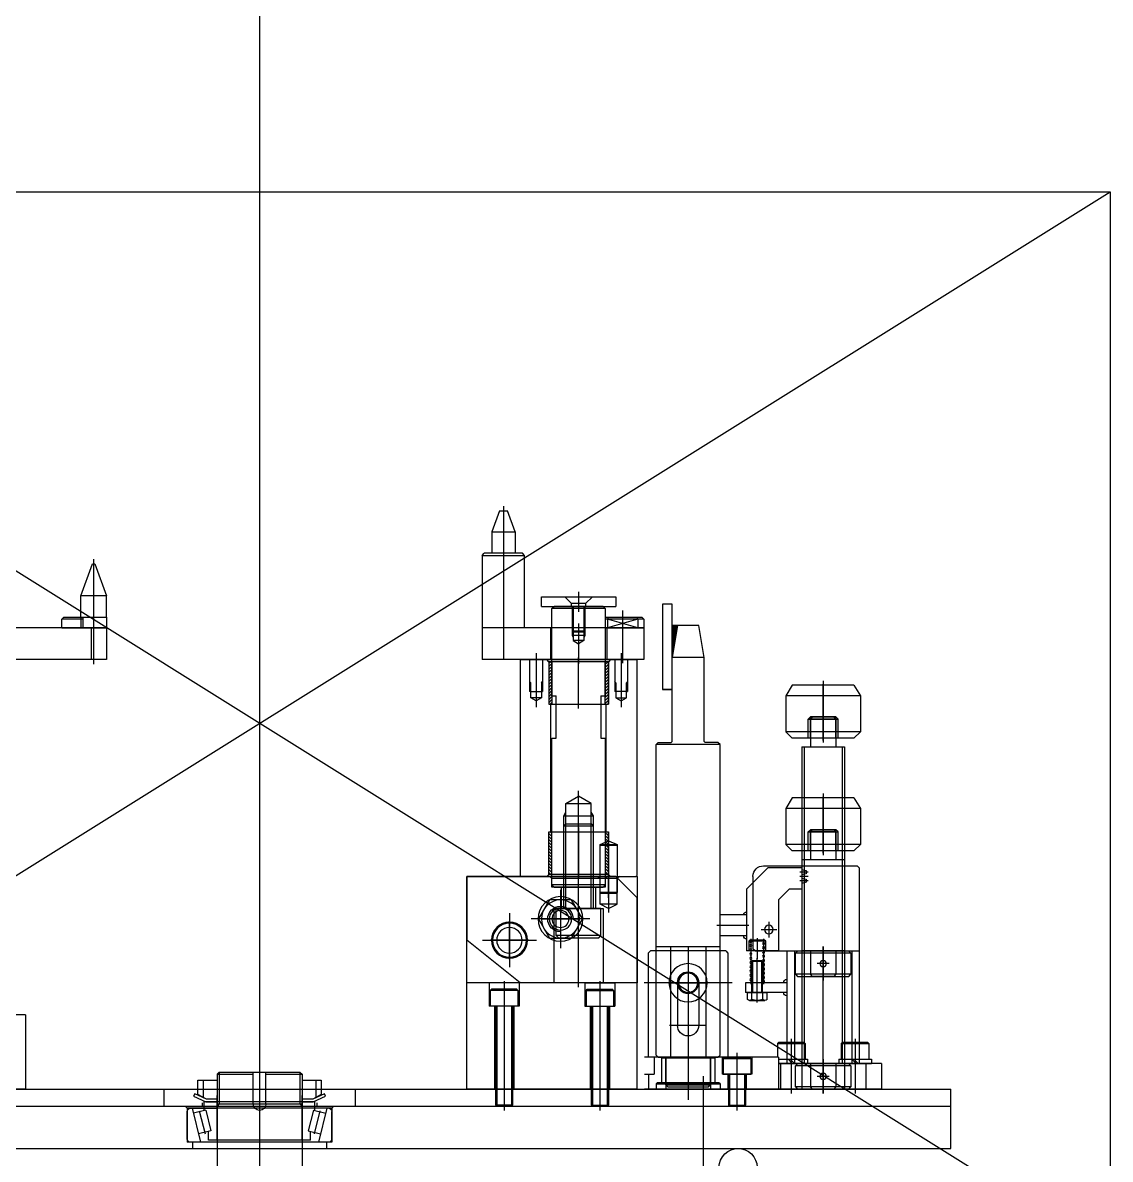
# Model space of a CAD drawing. Header units: millimetres. Extents: x 5349504 to 6791112, y -2212455 to -2153443.
# Drawn here: x 6345026 to 6345537, y -2199229 to -2198694 of the extents above; entities that cross this region are included whole.
import ezdxf

# ---------------------------------------------------------------- set-up
doc = ezdxf.new("R2010")
doc.units = ezdxf.units.MM
doc.header["$LTSCALE"] = 400
doc.layers.add('EQUIP', color=8, linetype='Continuous')
doc.layers.add('GRND', color=8, linetype='Continuous')

# ---------------------------------------------------------------- blocks, each defined once
blk = doc.blocks.new('A$C65627FEB')
at = {"layer": 'EQUIP'}
for p, q in [((-120.15, 340), (-116.51, 350)), ((-112.79, 350), (-116.51, 350)), ((-114.65, 352.14), (-114.65, 279.91)), ((-112.79, 350), (-109.15, 340)), ((-109.15, 340), (-120.15, 340)), ((-120.15, 340), (-120.15, 330)), ((-109.15, 340), (-109.15, 330)), ((-124.65, 329), (-123.65, 330)), ((-104.65, 329), (-124.65, 329)), ((-124.65, 295), (-124.65, 329)), ((-123.65, 330), (-105.65, 330)), ((-104.65, 329), (-105.65, 330)), ((-104.65, 329), (-104.65, 295)), ((78.03, 327.29), (78.03, 277.91)), ((77.49, 325), (72.03, 310)), ((78.57, 325), (77.49, 325)), ((84.03, 310), (78.57, 325)), ((-150, 311.93), (-150, 302.43)), ((-194, 266), (-194, 306)), ((-194, 306), (-189.5, 306)), ((-189.5, 306), (-189.5, 266)), ((-156.5, 309.5), (-167.5, 309.5)), ((-167.5, 309.5), (-167.5, 305)), ((-153.3, 305), (-167.5, 305)), ((-161.5, 305), (-162.5, 304)), ((-161.5, 305), (-138.5, 305)), ((-143.5, 309.5), (-156.5, 309.5)), ((-156.5, 309.5), (-153.3, 306.3)), ((-153.3, 306.3), (-146.7, 306.3)), ((-153.3, 306.3), (-153.3, 305)), ((-146.7, 305), (-153.3, 305)), ((-153, 305), (-147, 305)), ((-153, 305), (-153, 293.39)), ((-152.5, 305), (-152.5, 292.89)), ((-147.5, 305), (-147.5, 292.89)), ((-147, 305), (-147, 293.39)), ((-146.7, 306.3), (-143.5, 309.5)), ((-146.7, 305), (-146.7, 306.3)), ((-132.5, 305), (-146.7, 305)), ((-132.5, 309.5), (-143.5, 309.5)), ((-137.5, 304), (-138.5, 305)), ((-132.5, 305), (-132.5, 309.5)), ((72.03, 300), (72.03, 310)), ((72.03, 310), (84.03, 310)), ((84.03, 300), (84.03, 310)), ((-180.71, 299), (-179.71, 300)), ((-162.5, 300), (-179.71, 300)), ((-177.85, 299), (-177.42, 300)), ((-170.71, 303.06), (-170.71, 278.37)), ((-163.57, 299), (-164, 300)), ((-162.5, 304), (-137.5, 304)), ((-162.5, 304), (-162.5, 263)), ((-162.5, 300), (-162.5, 295)), ((-137.5, 263), (-137.5, 304)), ((92.02, 300), (72.03, 300)), ((72.03, 300), (72.03, 295)), ((83.02, 300), (83.02, 295)), ((83.99, 300), (83.99, 295)), ((93.02, 299), (92.02, 300)), ((-209, 281), (-206.5, 296)), ((-206.5, 296), (-196.5, 296)), ((-196.5, 296), (-194, 281)), ((-196.5, 295.99), (-196.49, 296)), ((-196.5, 296), (-194, 296)), ((-196.47, 295.84), (-196.31, 296)), ((-196.45, 295.69), (-196.14, 296)), ((-196.42, 295.54), (-195.96, 296)), ((-196.4, 295.38), (-195.78, 296)), ((-196.37, 295.23), (-195.6, 296)), ((-196.35, 295.08), (-195.43, 296)), ((-196.32, 294.93), (-195.25, 296)), ((-196.3, 294.78), (-195.07, 296)), ((-196.27, 294.63), (-194.9, 296)), ((-196.25, 294.48), (-194.72, 296)), ((-196.22, 294.32), (-194.54, 296)), ((-196.2, 294.17), (-194.37, 296)), ((-196.17, 294.02), (-194.19, 296)), ((-196.14, 293.87), (-194.01, 296)), ((-196.12, 293.72), (-194, 295.84)), ((-196.09, 293.57), (-194, 295.66)), ((-196.07, 293.41), (-194, 295.48)), ((-196.04, 293.26), (-194, 295.31)), ((-196.02, 293.11), (-194, 295.13)), ((-195.99, 292.96), (-194, 294.95)), ((-195.97, 292.81), (-194, 294.78)), ((-195.94, 292.66), (-194, 294.6)), ((-195.92, 292.51), (-194, 294.42)), ((-195.89, 292.35), (-194, 294.25)), ((-195.87, 292.2), (-194, 294.07)), ((-180.71, 299), (-180.71, 295)), ((-180.71, 299), (-162.5, 299)), ((-162.5, 295), (-180.71, 295)), ((-180.71, 295), (-180.71, 280)), ((-180.71, 295), (-104.65, 295)), ((-177.85, 299), (-163.57, 295)), ((-177.85, 295), (-163.57, 299)), ((-177.85, 299), (-177.85, 295)), ((-163.57, 299), (-163.57, 295)), ((-163.25, 295), (-163.25, 280)), ((-150, 297), (-150, 278)), ((-136.75, 295), (-136.75, 280)), ((-124.65, 295), (-104.65, 295)), ((-104.65, 295), (-104.65, 280)), ((93.02, 295), (72.03, 295)), ((72.03, 295), (183.91, 295)), ((72.03, 295), (72.03, 280)), ((79.2, 295), (79.2, 280)), ((83.02, 299), (93.02, 299)), ((93.02, 295), (93.02, 299)), ((-195.84, 292.05), (-194, 293.89)), ((-195.82, 291.9), (-194, 293.72)), ((-195.79, 291.75), (-194, 293.54)), ((-195.77, 291.6), (-194, 293.36)), ((-195.74, 291.44), (-194, 293.19)), ((-195.72, 291.29), (-194, 293.01)), ((-195.69, 291.14), (-194, 292.83)), ((-195.67, 290.99), (-194, 292.66)), ((-195.64, 290.84), (-194, 292.48)), ((-195.61, 290.69), (-194, 292.3)), ((-195.59, 290.54), (-194, 292.12)), ((-195.56, 290.38), (-194, 291.95)), ((-195.54, 290.23), (-194, 291.77)), ((-195.51, 290.08), (-194, 291.59)), ((-195.49, 289.93), (-194, 291.42)), ((-195.46, 289.78), (-194, 291.24)), ((-195.44, 289.63), (-194, 291.06)), ((-195.41, 289.47), (-194, 290.89)), ((-195.39, 289.32), (-194, 290.71)), ((-195.36, 289.17), (-194, 290.53)), ((-195.34, 289.02), (-194, 290.36)), ((-195.31, 288.87), (-194, 290.18)), ((-195.29, 288.72), (-194, 290)), ((-195.26, 288.57), (-194, 289.83)), ((-195.24, 288.41), (-194, 289.65)), ((-195.21, 288.26), (-194, 289.47)), ((-195.19, 288.11), (-194, 289.3)), ((-195.16, 287.96), (-194, 289.12)), ((-195.13, 287.81), (-194, 288.94)), ((-195.11, 287.66), (-194, 288.77)), ((-153, 293.39), (-153, 291.37)), ((-153, 293.39), (-147, 293.39)), ((-152.5, 292.89), (-153, 293.39)), ((-153, 291.37), (-152.5, 290.51)), ((-153, 291.37), (-147, 291.37)), ((-152.5, 292.89), (-152.5, 288.93)), ((-152.5, 292.89), (-147.5, 292.89)), ((-152.5, 288.93), (-150, 287.48)), ((-152.5, 288.93), (-147.5, 288.93)), ((-147.5, 288.93), (-150, 287.48)), ((-147.5, 292.89), (-147, 293.39)), ((-147.5, 292.89), (-147.5, 288.93)), ((-147, 291.37), (-147.5, 290.51)), ((-147, 293.39), (-147, 291.37)), ((-195.08, 287.51), (-194, 288.59)), ((-195.06, 287.35), (-194, 288.41)), ((-195.03, 287.2), (-194, 288.24)), ((-195.01, 287.05), (-194, 288.06)), ((-194.98, 286.9), (-194, 287.88)), ((-194.96, 286.75), (-194, 287.71)), ((-194.93, 286.6), (-194, 287.53)), ((-194.91, 286.44), (-194, 287.35)), ((-194.88, 286.29), (-194, 287.18)), ((-194.86, 286.14), (-194, 287)), ((-194.83, 285.99), (-194, 286.82)), ((-194.81, 285.84), (-194, 286.64)), ((-194.78, 285.69), (-194, 286.47)), ((-194.76, 285.54), (-194, 286.29)), ((-194.73, 285.38), (-194, 286.11)), ((-194.71, 285.23), (-194, 285.94)), ((-194.68, 285.08), (-194, 285.76)), ((-194.65, 284.93), (-194, 285.58)), ((-194.63, 284.78), (-194, 285.41)), ((-194.6, 284.63), (-194, 285.23)), ((-194.58, 284.47), (-194, 285.05)), ((-194.55, 284.32), (-194, 284.88)), ((-194.53, 284.17), (-194, 284.7)), ((-194.5, 284.02), (-194, 284.52)), ((-194.48, 283.87), (-194, 284.35)), ((-194.45, 283.72), (-194, 284.17)), ((-194.43, 283.57), (-194, 283.99)), ((-194.4, 283.41), (-194, 283.82)), ((-194.38, 283.26), (-194, 283.64)), ((-194.35, 283.11), (-194, 283.46)), ((-194.33, 282.96), (-194, 283.29)), ((-209, 281), (-194, 281)), ((-209, 241.5), (-209, 281)), ((-194.3, 282.81), (-194, 283.11)), ((-194.28, 282.66), (-194, 282.93)), ((-194.25, 282.5), (-194, 282.76)), ((-194.23, 282.35), (-194, 282.58)), ((-194.2, 282.2), (-194, 282.4)), ((-194.18, 282.05), (-194, 282.23)), ((-194.15, 281.9), (-194, 282.05)), ((-194.12, 281.75), (-194, 281.87)), ((-194.1, 281.6), (-194, 281.7)), ((-194.07, 281.44), (-194, 281.52)), ((-194.05, 281.29), (-194, 281.34)), ((-194.02, 281.14), (-194, 281.16)), ((-194, 241.5), (-194, 281)), ((-180.71, 280), (-104.65, 280)), ((-122.5, 280), (-177.5, 280)), ((-177.5, 178.5), (-177.5, 280)), ((-173, 280), (-173, 269.61)), ((-170, 283), (-170, 257.56)), ((-167, 280), (-167, 269.61)), ((-165, 280), (-164, 279)), ((-164, 259), (-164, 279)), ((-164, 279), (-162.5, 279)), ((-164, 279), (-136, 279)), ((-164, 279), (-164, 259)), ((-163.77, 279), (-162.5, 277.73)), ((-162.5, 259), (-162.5, 279)), ((-150, 257), (-150, 281)), ((-137.5, 279), (-136, 279)), ((-137.5, 279), (-137.5, 259)), ((-137.5, 278.19), (-136, 276.69)), ((-136.9, 279), (-136, 278.1)), ((-136, 279), (-135, 280)), ((-136, 279), (-136, 259)), ((-136, 279), (-136, 259)), ((-133, 280), (-133, 269.61)), ((-130, 283), (-130, 257.56)), ((-127, 280), (-127, 269.61)), ((-122.5, 280), (-122.5, 178.5)), ((72.03, 280), (183.91, 280)), ((-164, 277.82), (-162.5, 276.32)), ((-164, 276.4), (-162.5, 274.9)), ((-164, 274.99), (-162.5, 273.49)), ((-164, 273.57), (-162.5, 272.07)), ((-137.5, 276.77), (-136, 275.27)), ((-137.5, 275.36), (-136, 273.86)), ((-137.5, 273.94), (-136, 272.44)), ((-279.5, 268), (-282.5, 263)), ((-279.5, 268), (-250.5, 268)), ((-265, 270), (-265, 241)), ((-265, 242), (-265, 268.44)), ((-250.5, 268), (-247.5, 263)), ((-173, 269.61), (-173, 265)), ((-173, 269.61), (-172.5, 269.11)), ((-172.5, 265), (-172.5, 269.11)), ((-167.5, 269.11), (-167, 269.61)), ((-167.5, 269.11), (-167.5, 265)), ((-167, 269.61), (-167, 265)), ((-164, 272.16), (-162.5, 270.66)), ((-164, 270.75), (-162.5, 269.25)), ((-164, 269.33), (-162.5, 267.83)), ((-164, 267.92), (-162.5, 266.42)), ((-137.5, 272.53), (-136, 271.03)), ((-137.5, 271.12), (-136, 269.62)), ((-137.5, 269.7), (-136, 268.2)), ((-137.5, 268.29), (-136, 266.79)), ((-132.5, 269.11), (-133, 269.61)), ((-133, 269.61), (-133, 265)), ((-132.5, 269.11), (-132.5, 265)), ((-127, 269.61), (-127.5, 269.11)), ((-127.5, 265), (-127.5, 269.11)), ((-127, 269.61), (-127, 265)), ((-282.5, 263), (-282.5, 246)), ((-282.5, 263), (-247.5, 263)), ((-247.5, 263), (-247.5, 246)), ((-189.5, 266), (-194, 266)), ((-194, 266), (-189.5, 266)), ((-172.5, 265), (-173, 265)), ((-172.5, 262), (-172.5, 265)), ((-172.5, 265), (-167.5, 265)), ((-167.5, 262), (-172.5, 262)), ((-170, 260.56), (-172.5, 262)), ((-167.5, 262), (-170, 260.56)), ((-167.5, 265), (-167.5, 262)), ((-167.5, 265), (-167, 265)), ((-164, 266.5), (-162.5, 265)), ((-164, 265.09), (-162.5, 263.59)), ((-164, 263.67), (-162.5, 262.17)), ((-164, 262.26), (-162.5, 260.76)), ((-160.5, 263), (-162.5, 263)), ((-160.5, 263), (-160.5, 243)), ((-137.5, 263), (-139.5, 263)), ((-139.5, 243), (-139.5, 263)), ((-137.5, 266.87), (-136, 265.37)), ((-137.5, 265.46), (-136, 263.96)), ((-137.5, 264.04), (-136, 262.54)), ((-137.5, 262.63), (-136, 261.13)), ((-132.5, 265), (-133, 265)), ((-132.5, 265), (-132.5, 262)), ((-127.5, 265), (-132.5, 265)), ((-132.5, 262), (-130, 260.56)), ((-132.5, 262), (-127.5, 262)), ((-130, 260.56), (-127.5, 262)), ((-127.5, 265), (-127, 265)), ((-127.5, 262), (-127.5, 265)), ((-164, 260.85), (-162.5, 259.35)), ((-164, 259.43), (-163.57, 259)), ((-162.5, 259), (-164, 259)), ((-136, 259), (-164, 259)), ((-163, 199), (-163, 259)), ((-137.5, 261.22), (-136, 259.72)), ((-137.5, 259.8), (-136.7, 259)), ((-136, 259), (-137.5, 259)), ((-137, 199), (-137, 259)), ((-272, 252), (-271, 253)), ((-272, 243), (-272, 252)), ((-258, 252), (-272, 252)), ((-271, 243), (-271, 253)), ((-271, 253), (-259, 253)), ((-271, 252), (-270, 253)), ((-271, 252), (-259, 252)), ((-271, 252), (-271, 239)), ((-260, 253), (-270, 253)), ((-260, 253), (-259, 252)), ((-259, 243), (-259, 253)), ((-258, 252), (-259, 253)), ((-259, 252), (-259, 239)), ((-258, 243), (-258, 252)), ((-282.5, 246), (-279.5, 243)), ((-282.5, 246), (-247.5, 246)), ((-250.5, 243), (-247.5, 246)), ((-279.5, 243), (-250.5, 243)), ((-272, 243), (-258, 243)), ((-216.5, 240), (-215.5, 241)), ((-215.5, 241), (-209.5, 241)), ((-209, 241.5), (-209.5, 241)), ((-194, 241.5), (-193.5, 241)), ((-187.5, 241), (-193.5, 241)), ((-187.5, 241), (-186.5, 240)), ((-160.5, 243), (-162.5, 243)), ((-162.5, 243), (-162.5, 174)), ((-137.5, 243), (-139.5, 243)), ((-137.5, 174), (-137.5, 243)), ((-255, 239), (-275, 239)), ((-275, 239), (-275, 143)), ((-274, 239), (-274, 143)), ((-271, 239), (-271, 239)), ((-259, 239), (-259, 239)), ((-256, 239), (-256, 143)), ((-255, 239), (-255, 143)), ((-216.5, 240), (-186.5, 240)), ((-216.5, 94), (-216.5, 240)), ((-186.5, 94), (-186.5, 240)), ((-279.5, 215), (-282.5, 210)), ((-279.5, 215), (-250.5, 215)), ((-265, 217), (-265, 188)), ((-265, 189), (-265, 215.44)), ((-250.5, 215), (-247.5, 210)), ((-156, 212.31), (-150, 215.77)), ((-156, 212.31), (-150, 215.77)), ((-150, 171), (-150, 218.22)), ((-150, 146.6), (-150, 217.61)), ((-144, 212.31), (-150, 215.77)), ((-144, 212.31), (-150, 215.77)), ((-282.5, 210), (-282.5, 193)), ((-282.5, 210), (-247.5, 210)), ((-247.5, 210), (-247.5, 193)), ((-156, 202.78), (-156, 212.31)), ((-144, 212.31), (-156, 212.31)), ((-144, 212.31), (-156, 212.31)), ((-156, 202.78), (-156, 212.31)), ((-144, 202.78), (-144, 212.31)), ((-144, 202.78), (-144, 212.31)), ((-157, 206.46), (-156, 208.19)), ((-157, 206.46), (-156, 208.19)), ((-157, 201.78), (-157, 206.46)), ((-143, 206.46), (-157, 206.46)), ((-143, 206.46), (-157, 206.46)), ((-157, 201.78), (-157, 206.46)), ((-143, 206.46), (-144, 208.19)), ((-143, 206.46), (-144, 208.19)), ((-143, 201.78), (-143, 206.46)), ((-143, 201.78), (-143, 206.46)), ((-272, 199), (-271, 200)), ((-272, 190), (-272, 199)), ((-258, 199), (-272, 199)), ((-271, 190), (-271, 200)), ((-271, 200), (-259, 200)), ((-271, 199), (-270, 200)), ((-271, 199), (-259, 199)), ((-271, 199), (-271, 186)), ((-260, 200), (-270, 200)), ((-260, 200), (-259, 199)), ((-259, 190), (-259, 200)), ((-258, 199), (-259, 200)), ((-259, 199), (-259, 186)), ((-258, 190), (-258, 199)), ((-164.14, 176), (-164.14, 198.15)), ((-164, 198.57), (-163.57, 199)), ((-162.5, 199), (-164, 199)), ((-164, 199), (-164, 179)), ((-136, 199), (-164, 199)), ((-164, 179), (-164, 199)), ((-164, 197.15), (-162.5, 198.65)), ((-162.5, 199), (-162.5, 179)), ((-157, 201.78), (-156, 202.78)), ((-157, 201.78), (-156, 202.78)), ((-143, 201.78), (-157, 201.78)), ((-157, 163), (-157, 201.78)), ((-157, 173), (-157, 201.78)), ((-143, 201.78), (-157, 201.78)), ((-144, 202.78), (-156, 202.78)), ((-156, 163), (-156, 202.78)), ((-156, 173), (-156, 202.78)), ((-144, 202.78), (-156, 202.78)), ((-150, 201), (-150, 177)), ((-143, 201.78), (-144, 202.78)), ((-144, 163), (-144, 202.78)), ((-144, 173), (-144, 202.78)), ((-143, 201.78), (-144, 202.78)), ((-143, 163), (-143, 201.78)), ((-143, 173), (-143, 201.78)), ((-137.5, 198.2), (-136.7, 199)), ((-137.5, 179), (-137.5, 199)), ((-136, 199), (-137.5, 199)), ((-137.5, 196.78), (-136, 198.28)), ((-136, 179), (-136, 199)), ((-136, 179), (-136, 199)), ((-282.5, 193), (-279.5, 190)), ((-282.5, 193), (-247.5, 193)), ((-250.5, 190), (-247.5, 193)), ((-168.1, 193.02), (-168.14, 193)), ((-168.14, 192.5), (-167.64, 193)), ((-168.14, 193), (-168.14, 178)), ((-160.14, 193), (-168.14, 193)), ((-168.14, 192.5), (-160.14, 192.5)), ((-168.14, 192.5), (-168.14, 170.5)), ((-164.14, 194.73), (-168.1, 193.02)), ((-160.64, 193), (-167.64, 193)), ((-164.14, 168), (-164.14, 195)), ((-160.14, 193), (-164.14, 194.73)), ((-164, 195.74), (-162.5, 197.24)), ((-164, 194.33), (-162.5, 195.83)), ((-164, 192.91), (-162.5, 194.41)), ((-164, 191.5), (-162.5, 193)), ((-160.64, 193), (-160.14, 192.5)), ((-160.14, 178), (-160.14, 193)), ((-160.14, 170.5), (-160.14, 192.5)), ((-137.5, 195.37), (-136, 196.87)), ((-137.5, 193.96), (-136, 195.46)), ((-137.5, 192.54), (-136, 194.04)), ((-137.5, 191.13), (-136, 192.63)), ((-279.5, 190), (-250.5, 190)), ((-272, 190), (-258, 190)), ((-164, 190.08), (-162.5, 191.58)), ((-164, 188.67), (-162.5, 190.17)), ((-164, 187.25), (-162.5, 188.75)), ((-164, 185.84), (-162.5, 187.34)), ((-137.5, 189.71), (-136, 191.21)), ((-137.5, 188.3), (-136, 189.8)), ((-137.5, 186.88), (-136, 188.38)), ((-282, 182), (-281, 183)), ((-282, 182), (-282, 143)), ((-237, 183), (-281, 183)), ((-255, 186), (-275, 186)), ((-275, 186), (-275, 90)), ((-275, 183), (-275, 143)), ((-274, 186), (-274, 90)), ((-274, 183), (-274, 143)), ((-271, 186), (-271, 186)), ((-259, 186), (-259, 186)), ((-256, 186), (-256, 90)), ((-256, 183), (-256, 143)), ((-256, 182), (-256, 174)), ((-255, 186), (-255, 90)), ((-255, 182), (-255, 181.27)), ((-255, 182), (-239, 182)), ((-239, 182), (-229, 172)), ((-164, 184.43), (-162.5, 185.93)), ((-164, 183.01), (-162.5, 184.51)), ((-164, 181.6), (-162.5, 183.1)), ((-137.5, 185.47), (-136, 186.97)), ((-137.5, 184.06), (-136, 185.56)), ((-137.5, 182.64), (-136, 184.14)), ((-137.5, 181.23), (-136, 182.73)), ((-258, 180), (-254, 180)), ((-258, 178), (-254, 178)), ((-255, 181.27), (-257, 180.73)), ((-257, 180.73), (-257, 179.27)), ((-257, 179.27), (-255, 178.73)), ((-255, 177.27), (-257, 176.73)), ((-257, 176.73), (-257, 175.27)), ((-255, 178.73), (-255, 177.27)), ((-232, 178), (-232, 144)), ((-177, 178), (-177.5, 178.5)), ((-177.5, 168), (-167.5, 178)), ((-177.5, 178), (-177.5, 128)), ((-123, 178), (-177, 178)), ((-97.5, 178), (-176.99, 178)), ((-169.19, 178), (-168.19, 177)), ((-168.19, 177), (-160.09, 177)), ((-168.19, 165), (-168.19, 177)), ((-167.5, 178), (-97.5, 178)), ((-165, 178), (-164, 179)), ((-164.14, 180), (-164.14, 161)), ((-164, 180.18), (-162.5, 181.68)), ((-164, 179), (-162.5, 179)), ((-164, 179), (-136, 179)), ((-163.77, 179), (-162.5, 180.27)), ((-163.5, 178), (-162.5, 177)), ((-162.5, 177), (-137.5, 177)), ((-162.5, 177), (-162.5, 173)), ((-159.09, 178), (-160.09, 177)), ((-160.09, 165), (-160.09, 177)), ((-150, 126), (-150, 180)), ((-137.5, 179.81), (-136, 181.31)), ((-137.5, 179), (-136, 179)), ((-137.5, 177), (-136.5, 178)), ((-137.5, 173), (-137.5, 177)), ((-136.9, 179), (-136, 179.9)), ((-136, 179), (-135, 178)), ((-123, 178), (-122.5, 178.5)), ((-97.5, 78), (-97.5, 178)), ((-97.5, 178), (-97.5, 148)), ((-258, 176), (-254, 176)), ((-257, 175.27), (-255, 174.73)), ((-255, 174.73), (-255, 172)), ((-255, 172), (-249, 172)), ((-249, 172), (-244, 167)), ((-229, 172), (-229, 143)), ((-162.5, 174), (-161.5, 173)), ((-162.5, 174), (-137.5, 174)), ((-162.5, 173), (-137.5, 173)), ((-138.5, 173), (-161.5, 173)), ((-158, 173), (-157, 173)), ((-158, 173), (-158, 163)), ((-157, 173), (-143, 173)), ((-142, 163), (-142, 173)), ((-141.5, 171.73), (-141.5, 144.27)), ((-138.5, 173), (-137.5, 174)), ((-244, 167), (-244, 143)), ((-177.5, 78), (-177.5, 168)), ((-168.14, 170.5), (-160.14, 170.5)), ((-168.14, 170.5), (-167.64, 170)), ((-167.64, 170), (-160.64, 170)), ((-160.64, 170), (-160.14, 170.5)), ((-151.89, 158), (-146.7, 167)), ((-146.7, 167), (-136.3, 167)), ((-141.5, 166.72), (-141.5, 149.28)), ((-136.3, 167), (-131.11, 158)), ((-164.14, 163), (-168.19, 165)), ((-168.19, 165), (-160.09, 165)), ((-164.14, 163), (-160.09, 165)), ((-158, 163), (-161.5, 163)), ((-161.5, 163), (-161.5, 128)), ((-160.5, 150.2), (-160.5, 163)), ((-160.5, 163), (-139.5, 163)), ((-142, 163), (-158, 163)), ((-138.5, 163), (-142, 163)), ((-139.5, 150.2), (-139.5, 163)), ((-138.5, 128), (-138.5, 163)), ((-117.5, 160.69), (-117.5, 135.31)), ((-239.5, 156.66), (-239.5, 149.34)), ((-239.5, 156.66), (-239.5, 149.34)), ((-229, 160), (-216.5, 160)), ((-155.23, 158), (-127.77, 158)), ((-146.7, 149), (-151.89, 158)), ((-132.78, 158), (-150.22, 158)), ((-131.11, 158), (-136.3, 149)), ((-117.5, 139.07), (-117.5, 156.93)), ((-117.5, 139.07), (-117.5, 156.93)), ((-235.84, 153), (-243.16, 153)), ((-235.84, 153), (-243.16, 153)), ((-230, 155), (-215, 155)), ((-229, 150), (-216.5, 150)), ((-159.3, 149), (-160.5, 150.2)), ((-160.5, 150.2), (-150, 150.2)), ((-150, 150.2), (-139.5, 150.2)), ((-140.7, 149), (-139.5, 150.2)), ((-265, 145), (-265, 129)), ((-265, 76), (-265, 145)), ((-238, 147.5), (-237.5, 148)), ((-238, 147.5), (-230, 147.5)), ((-238, 143), (-238, 147.5)), ((-237.5, 148), (-230.5, 148)), ((-237, 148.65), (-237, 127.34)), ((-237, 148), (-231, 148)), ((-234, 149), (-234, 139.28)), ((-231, 148.65), (-231, 127.34)), ((-230.5, 148), (-230, 147.5)), ((-230, 147.5), (-230, 143)), ((-186.5, 145), (-216.5, 145)), ((-209.79, 145), (-209.79, 93)), ((-201.5, 145), (-201.5, 73)), ((-201.5, 145), (-201.5, 73)), ((-193.21, 145), (-193.21, 93)), ((-159.3, 149), (-150, 149)), ((-150, 149), (-140.7, 149)), ((-136.3, 149), (-146.7, 149)), ((-104.81, 148), (-130.19, 148)), ((-126.43, 148), (-108.57, 148)), ((-126.43, 148), (-108.57, 148)), ((-122.5, 128), (-97.5, 148)), ((-233, 143), (-282, 143)), ((-282, 143), (-282, 90)), ((-248, 143), (-282, 143)), ((-278.5, 143), (-278.5, 90)), ((-278, 142), (-277, 143)), ((-278, 142), (-278, 132)), ((-278, 142), (-252, 142)), ((-253, 143), (-277, 143)), ((-275, 143), (-255, 143)), ((-271, 143), (-271, 132)), ((-259, 143), (-259, 132)), ((-253, 143), (-252, 142)), ((-252, 132), (-252, 142)), ((-251.5, 143), (-251.5, 90)), ((-248, 143), (-248, 90)), ((-244, 143), (-229, 143)), ((-234, 118.7), (-234, 139.5)), ((-233, 143), (-232, 144)), ((-219.21, 143), (-220.21, 142)), ((-219.21, 143), (-220.21, 142)), ((-220.21, 142), (-220.21, 93)), ((-220.21, 142), (-220.21, 93)), ((-219.21, 143), (-183.79, 143)), ((-219.21, 143), (-183.79, 143)), ((-183.79, 143), (-182.79, 142)), ((-183.79, 143), (-182.79, 142)), ((-182.79, 142), (-182.79, 93)), ((-182.79, 142), (-182.79, 93)), ((-267.78, 137), (-262.22, 137)), ((-267.78, 137), (-262.22, 137)), ((-236.1, 138.5), (-236.5, 138.1)), ((-231.5, 138.1), (-236.5, 138.1)), ((-236.5, 123.5), (-236.5, 138.1)), ((-231.9, 138.5), (-236.1, 138.5)), ((-236.1, 123.5), (-236.1, 138.5)), ((-231.9, 138.5), (-231.5, 138.1)), ((-231.9, 123.5), (-231.9, 138.5)), ((-231.5, 123.5), (-231.5, 138.1)), ((-201.5, 138.56), (-201.5, 117.44)), ((-277, 131), (-278, 132)), ((-278, 132), (-252, 132)), ((-253, 131), (-277, 131)), ((-271, 132), (-270, 131)), ((-271, 132), (-259, 132)), ((-270, 131), (-260, 131)), ((-260, 131), (-259, 132)), ((-252, 132), (-253, 131)), ((-160, 128.68), (-160, 68)), ((-115, 128.68), (-115, 68)), ((-248, 128), (-228.5, 128)), ((-248, 123.5), (-228.5, 123.5)), ((-229.4, 123.5), (-238.6, 123.5)), ((-238.6, 120.13), (-238.6, 123.5)), ((-229.4, 123.5), (-238.6, 123.5)), ((-237, 128), (-231, 128)), ((-236.57, 120.13), (-236.57, 123.5)), ((-231.42, 120.13), (-231.42, 123.5)), ((-229.4, 120.13), (-229.4, 123.5)), ((-228.5, 128), (-228.5, 123.5)), ((-222.21, 128), (-180.79, 128)), ((-222.21, 128), (-180.79, 128)), ((-212.06, 128), (-190.94, 128)), ((-192.81, 128), (-210.19, 128)), ((-206.5, 128), (-206.5, 108)), ((-196.5, 128), (-196.5, 108)), ((-177.5, 128), (-97.5, 128)), ((-177.5, 128), (-122.5, 128)), ((-167, 128), (-167, 117)), ((-153, 128), (-167, 128)), ((-166.5, 124.4), (-165.9, 125)), ((-166.5, 124.4), (-166.5, 117)), ((-153.5, 124.4), (-166.5, 124.4)), ((-154.1, 125), (-165.9, 125)), ((-153.5, 124.4), (-154.1, 125)), ((-153.5, 124.4), (-153.5, 117)), ((-153, 128), (-153, 117)), ((-122, 128), (-122, 117)), ((-122, 128), (-108, 128)), ((-121.5, 124.4), (-120.9, 125)), ((-121.5, 124.4), (-121.5, 117)), ((-121.5, 124.4), (-108.5, 124.4)), ((-120.9, 125), (-109.1, 125)), ((-108.5, 124.4), (-109.1, 125)), ((-108.5, 124.4), (-108.5, 117)), ((-108, 128), (-108, 117)), ((-230.41, 119.7), (-237.59, 119.7)), ((-153, 117), (-167, 117)), ((-164.5, 117), (-164.5, 78)), ((-164, 117), (-164, 70.5)), ((-163.5, 117), (-163.5, 70)), ((-156.5, 117), (-156.5, 70)), ((-156, 117), (-156, 70.5)), ((-155.5, 117), (-155.5, 78)), ((-122, 117), (-108, 117)), ((-119.5, 117), (-119.5, 78)), ((-119, 117), (-119, 70.5)), ((-118.5, 117), (-118.5, 70)), ((-111.5, 117), (-111.5, 70)), ((-111, 117), (-111, 70.5)), ((-110.5, 117), (-110.5, 78)), ((110, 113), (190, 113)), ((110, 113), (110, 78)), ((-192.81, 108), (-210.19, 108)), ((-280, 101.68), (-280, 76.8)), ((-250, 101.68), (-250, 76.8)), ((-286.5, 99.4), (-285.9, 100)), ((-273.5, 99.4), (-286.5, 99.4)), ((-286.5, 99.4), (-286.5, 92)), ((-274.1, 100), (-285.9, 100)), ((-273.5, 99.4), (-274.1, 100)), ((-273.5, 99.4), (-273.5, 92)), ((-256.5, 99.4), (-255.9, 100)), ((-243.5, 99.4), (-256.5, 99.4)), ((-256.5, 99.4), (-256.5, 92)), ((-244.1, 100), (-255.9, 100)), ((-243.5, 99.4), (-244.1, 100)), ((-243.5, 99.4), (-243.5, 93)), ((-287.7, 92), (-287.7, 90)), ((-272.3, 92), (-287.7, 92)), ((-279.5, 92), (-281.5, 90)), ((-278.5, 92), (-280.5, 90)), ((-280, 92), (-280, 76)), ((-272.3, 92), (-272.3, 90)), ((-265, 92), (-265, 76)), ((-244, 92), (-257.7, 92)), ((-257.7, 92), (-257.7, 90)), ((-249.5, 92), (-251.5, 90)), ((-248.5, 92), (-250.5, 90)), ((-250, 92), (-250, 76)), ((-244, 93), (-244, 78)), ((-244, 93), (-181, 93)), ((-231.48, 93), (-231.48, 85)), ((-230.98, 92.4), (-230.38, 93)), ((-217.98, 92.4), (-230.98, 92.4)), ((-230.98, 92.4), (-230.98, 85)), ((-218.58, 93), (-230.38, 93)), ((-224.48, 95), (-224.48, 76)), ((-224.48, 94.68), (-224.48, 68)), ((-217.98, 92.4), (-218.58, 93)), ((-217.98, 92.4), (-217.98, 85)), ((-217.48, 93), (-217.48, 85)), ((-215.5, 93), (-216.5, 94)), ((-187.5, 93), (-215.5, 93)), ((-214, 92.5), (-213.5, 93)), ((-214, 93), (-214, 81)), ((-214, 93), (-214, 81)), ((-214, 92.5), (-214, 81)), ((-214, 92.5), (-189, 92.5)), ((-213.5, 93), (-189.5, 93)), ((-212, 93), (-212, 78)), ((-212, 80), (-212, 93)), ((-201.5, 95), (-201.5, 76)), ((-191, 93), (-191, 78)), ((-191, 80), (-191, 93)), ((-189.5, 93), (-189, 92.5)), ((-189, 93), (-189, 81)), ((-189, 93), (-189, 81)), ((-189, 92.5), (-189, 81)), ((-187.5, 93), (-186.5, 94)), ((-185.52, 93), (-185.52, 85)), ((0, 94.8), (0, -4.55)), ((-292.5, 90), (-292.5, 78)), ((-292.5, 90), (-244, 90)), ((-272.3, 90), (-287.7, 90)), ((-285, 90), (-285, 78)), ((-278, 89), (-277, 90)), ((-278, 89), (-278, 79)), ((-278, 89), (-252, 89)), ((-253, 90), (-277, 90)), ((-275, 90), (-255, 90)), ((-275, 90), (-275, 78)), ((-271, 90), (-271, 79)), ((-259, 90), (-259, 79)), ((-244, 90), (-257.7, 90)), ((-255, 90), (-255, 78)), ((-253, 90), (-252, 89)), ((-252, 79), (-252, 89)), ((-245, 90), (-245, 78)), ((-19, 86), (-20, 85)), ((-19, 86), (-19, 71)), ((19, 86), (-19, 86)), ((-3, 71), (-3, 86)), ((3, 71), (3, 86)), ((19, 86), (19, 71)), ((19, 86), (20, 85)), ((-267.78, 84), (-262.22, 84)), ((-267.78, 84), (-262.22, 84)), ((-231.48, 85), (-217.48, 85)), ((-217.98, 85), (-230.98, 85)), ((-228.78, 85), (-228.78, 78)), ((-228.48, 85), (-228.48, 70.5)), ((-227.98, 85), (-227.98, 70)), ((-220.98, 85), (-220.98, 70)), ((-220.48, 85), (-220.48, 70.5)), ((-220.18, 85), (-220.18, 78)), ((-216, 81), (-216.5, 80.5)), ((-216.5, 80.5), (-216, 81)), ((-216.5, 80.5), (-216, 81)), ((-216.5, 80.5), (-216.5, 78)), ((-216.5, 80.5), (-186.5, 80.5)), ((-216.5, 80.5), (-216.5, 78)), ((-186.5, 80.5), (-216.5, 80.5)), ((-216.5, 80.5), (-216.5, 78)), ((-216, 81), (-187, 81)), ((-216, 81), (-187, 81)), ((-187, 81), (-216, 81)), ((-208.6, 84.15), (-208.6, 36.54)), ((-187, 81), (-186.5, 80.5)), ((-187, 81), (-186.5, 80.5)), ((-187, 81), (-186.5, 80.5)), ((-186.5, 80.5), (-186.5, 78)), ((-186.5, 80.5), (-186.5, 78)), ((-186.5, 80.5), (-186.5, 78)), ((-181, 85), (-185.52, 85)), ((-182.82, 85), (-182.82, 78)), ((-29, 82.2), (-29, 75.51)), ((-20, 82.2), (-29, 82.2)), ((-26.5, 82.2), (-26.5, 74.07)), ((-3, 85), (-20, 85)), ((-20, 85), (-20, 30)), ((20, 85), (3, 85)), ((20, 85), (20, 30)), ((29, 82.2), (20, 82.2)), ((26.5, 82.2), (26.5, 74.07)), ((29, 75.51), (29, 82.2)), ((325, 78), (-325, 78)), ((-325, 70), (-325, 78)), ((-292.5, 78), (-244, 78)), ((-277, 78), (-278, 79)), ((-278, 79), (-252, 79)), ((-253, 78), (-277, 78)), ((-271, 79), (-270, 78)), ((-271, 79), (-259, 79)), ((-270, 78), (-260, 78)), ((-260, 78), (-259, 79)), ((-252, 79), (-253, 78)), ((-244, 78), (-181, 78)), ((-216.5, 78), (-186.5, 78)), ((-191, 80), (-212, 80)), ((-211, 79), (-212, 80)), ((-192, 79), (-211, 79)), ((-208.6, 80), (-208.6, 68)), ((-191, 80), (-192, 79)), ((-177.5, 78), (-97.5, 78)), ((-45, 78), (-45, 70)), ((-31, 74.67), (-30.49, 75.76)), ((-30.49, 75.76), (-25, 73.2)), ((-29, 75.51), (-25, 73.2)), ((-20, 71), (-20, 75)), ((0, 80), (0, 68)), ((20, 71), (20, 75)), ((25, 73.2), (30.49, 75.76)), ((25, 73.2), (29, 75.51)), ((30.49, 75.76), (31, 74.67)), ((45, 78), (45, 70)), ((110, 78), (190, 78)), ((325, 70), (-325, 70)), ((-325, 50), (-325, 70)), ((325, 70), (-325, 70)), ((-220.48, 70.5), (-228.48, 70.5)), ((-228.48, 70.5), (-227.98, 70)), ((-220.98, 70), (-227.98, 70)), ((-220.48, 70.5), (-220.98, 70)), ((-164, 70.5), (-163.5, 70)), ((-156, 70.5), (-164, 70.5)), ((-156.5, 70), (-163.5, 70)), ((-156, 70.5), (-156.5, 70)), ((-119, 70.5), (-118.5, 70)), ((-119, 70.5), (-111, 70.5)), ((-118.5, 70), (-111.5, 70)), ((-111, 70.5), (-111.5, 70)), ((-35, 70), (-34, 69)), ((-35, 70), (-34, 69)), ((-25.27, 72), (-31, 74.67)), ((-27, 71.6), (-27, 70)), ((-26, 67.9), (-26, 72)), ((-26, 72), (26, 72)), ((-20, 72), (-25.27, 72)), ((-25, 73.2), (-20, 73.2)), ((-25, 73.2), (-20, 73.2)), ((-20, 54), (-20, 72)), ((-3, 71), (-20, 71)), ((-19, 71), (-20, 70.01)), ((-19, 71), (-20, 70.01)), ((-3, 71), (-20, 71)), ((3, 71), (-3, 71)), ((3, 71), (-3, 71)), ((20, 71), (3, 71)), ((20, 71), (3, 71)), ((19, 71), (20, 70.01)), ((19, 71), (20, 70.01)), ((20, 73.2), (25, 73.2)), ((20, 73.2), (25, 73.2)), ((25.27, 72), (20, 72)), ((20, 54), (20, 72)), ((31, 74.67), (25.27, 72)), ((26, 67.9), (26, 72)), ((27, 71.6), (27, 70)), ((35, 70), (34, 69)), ((35, 70), (34, 69)), ((-34, 69), (-20, 69)), ((-34, 69), (-34, 53)), ((-34, 69), (34, 69)), ((-34, 69), (-34, 53)), ((-34, 54.5), (-34, 67.5)), ((-32.5, 69), (-26, 69)), ((-31.71, 69), (-27.72, 53)), ((-25.3, 68.08), (-31.12, 66.63)), ((-28.32, 67.81), (-25.61, 56.94)), ((-25.3, 68.08), (-22.88, 58.37)), ((34, 69), (20, 69)), ((25.3, 68.08), (22.88, 58.37)), ((25.3, 68.08), (31.12, 66.63)), ((28.32, 67.81), (25.61, 56.94)), ((32.5, 69), (26, 69)), ((31.71, 69), (27.72, 53)), ((34, 69), (34, 53)), ((34, 69), (34, 53)), ((34, 54.5), (34, 67.5)), ((-22.88, 58.37), (-28.7, 56.92)), ((-24, 54), (-24, 58.09)), ((-24, 54), (24, 54)), ((22.88, 58.37), (28.7, 56.92)), ((24, 54), (24, 58.09)), ((325, 50), (-325, 50)), ((-34, 53), (-20, 53)), ((-34, 53), (34, 53)), ((-32.5, 53), (32.5, 53)), ((-31.5, 53), (-31.5, 50)), ((-31.5, 53), (-31.5, 50)), ((20, 53), (34, 53)), ((31.5, 53), (31.5, 50)), ((31.5, 53), (31.5, 50))]:
    blk.add_line(p, q, dxfattribs=at)
for centre, radius in [((-141.5, 158), 10.5), ((-141.5, 158), 9), ((-141.5, 158), 5.25), ((-141.5, 158), 5.25), ((-141.5, 158), 4), ((-239.5, 153), 2.05), ((-239.5, 153), 2.05), ((-117.5, 148), 8.5), ((-117.5, 148), 8), ((-117.5, 148), 6), ((-117.5, 148), 6), ((-117.5, 148), 6), ((-237, 146.5), 0.5), ((-237, 144.5), 0.5), ((-231, 147.5), 0.5), ((-231, 145.5), 0.5), ((-237, 142.5), 0.5), ((-237, 140.5), 0.5), ((-237, 138.5), 0.5), ((-231, 143.5), 0.5), ((-231, 141.5), 0.5), ((-231, 139.5), 0.5), ((-265, 137), 1.5), ((-265, 137), 1.5), ((-237, 136.5), 0.5), ((-237, 134.5), 0.5), ((-231, 137.5), 0.5), ((-231, 135.5), 0.5), ((-231, 133.5), 0.5), ((-201.5, 128), 9), ((-237, 132.5), 0.5), ((-237, 130.5), 0.5), ((-237, 128.5), 0.5), ((-231, 131.5), 0.5), ((-231, 129.5), 0.5), ((-201.5, 128), 5), ((-201.5, 128), 5), ((-201.5, 128), 5), ((-201.5, 128), 4.5), ((-265, 84), 1.5), ((-265, 84), 1.5)]:
    blk.add_circle(centre, radius, dxfattribs=at)
for centre, radius, start, end in [((-237, 178), 5, 0, 90), ((-229, 160), 1.37, 0, 90), ((-141.5, 158), 6, 270, 180), ((-141.5, 158), 6, 270, 180), ((-229, 150), 1.37, 270, 0), ((-248, 128), 1.62, 0, 90), ((-201.5, 128), 5, 0, 180), ((-248, 123.5), 1.62, 270, 0), ((-237.59, 121.1), 1.4, 223.5368, 316.4632), ((-234, 127.55), 7.85, 250.8393, 289.1607), ((-230.41, 121.1), 1.4, 223.5368, 316.4632), ((-201.5, 108), 5, 180, 0), ((0, 71), 3, 180, 0), ((0, 71), 3, 180, 0), ((-32.5, 67.5), 1.5, 90, 180), ((32.5, 67.5), 1.5, 0, 90), ((-32.5, 54.5), 1.5, 180, 270), ((32.5, 54.5), 1.5, 270, 0), ((-225, 41), 9, 318.1897, 221.8103)]:
    blk.add_arc(centre, radius, start, end, dxfattribs=at)
blk = doc.blocks.new('BL-EQ-SECT_1_20230313')
at = {"layer": 'EQUIP'}
for p, q in [((24682.74, 2902.6), (24682.74, 252.6)), ((24282.74, 1902.6), (25082.74, 2402.6)), ((25082.74, 1902.6), (24282.74, 2402.6))]:
    blk.add_line(p, q, dxfattribs=at)
blk.add_lwpolyline([(24282.74, 1902.6), (25082.74, 1902.6), (25082.74, 2402.6), (24282.74, 2402.6)], close=True, dxfattribs=at)
at = {"layer": 'EQUIP', "extrusion": (0, 0, -1), "xscale": -1, "zscale": -1}
blk.add_blockref('A$C65627FEB', (-24682.74, 1902.6), dxfattribs=at)

msp = doc.modelspace()

# ---------------------------------------------------------------- block references
at = {"layer": 'GRND', "xscale": -1}
msp.add_blockref('BL-EQ-SECT_1_20230313', (6369820.12, -2201176.2), dxfattribs=at)

doc.saveas('drawing.dxf')
